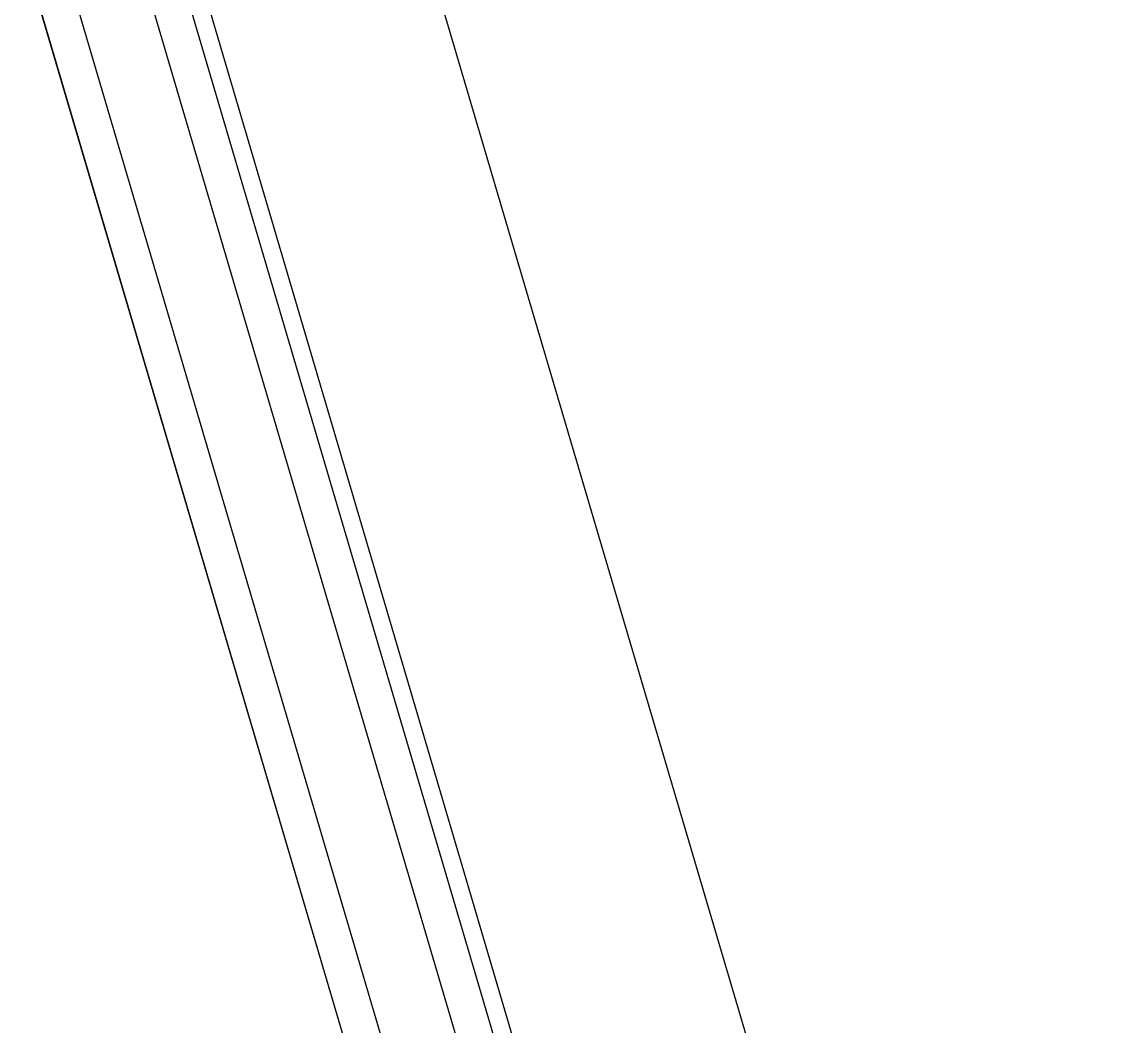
# Model space of a CAD drawing. Header units: millimetres. Extents: x 62878 to 70819, y -67946 to -61850.
# Drawn here: x 64552.87 to 64570.84, y -66920.19 to -66903.43 of the extents above; entities that cross this region are included whole.
import ezdxf

# ---------------------------------------------------------------- set-up
doc = ezdxf.new("R2010")
doc.units = ezdxf.units.MM
doc.layers.add('alan hesabı1', color=7, linetype='Continuous', plot=False)
doc.layers.add('DOGRAMA', color=171, linetype='Continuous', lineweight=0)

msp = doc.modelspace()

# ---------------------------------------------------------------- linework, layer by layer
at = {"layer": 'alan hesabı1'}
msp.add_lwpolyline([(63724.95426861863, -65595.46300699344), (64131.54280300612, -65475.35181634451), (64132.28794008258, -65475.75773597493), (64579.09331549415, -66991.10609428944), (64176.60329802258, -67109.7100704219), (64175.12696321385, -67104.70251828383), (64170.38691273129, -67106.09998781179)], close=True, dxfattribs=at)
at = {"layer": 'DOGRAMA', "lineweight": -2}
for p, q in [((64563.22605379802, -66935.13510362254), (64535.01975213538, -66839.47646039874)), ((64534.46538078226, -66839.75524597606), (64562.60911417343, -66935.201695626)), ((64567.93704808676, -66930.46268873142), (64541.54903862015, -66840.97058823772)), ((64564.25126862717, -66932.24731302175), (64537.44774041001, -66841.34602530483)), ((64563.67220768554, -66932.41803272693), (64536.87224416738, -66841.51574293706)), ((64564.21679526959, -66931.06949922632), (64538.09472418632, -66842.47930020229))]:
    msp.add_line(p, q, dxfattribs=at)

doc.saveas('drawing.dxf')
